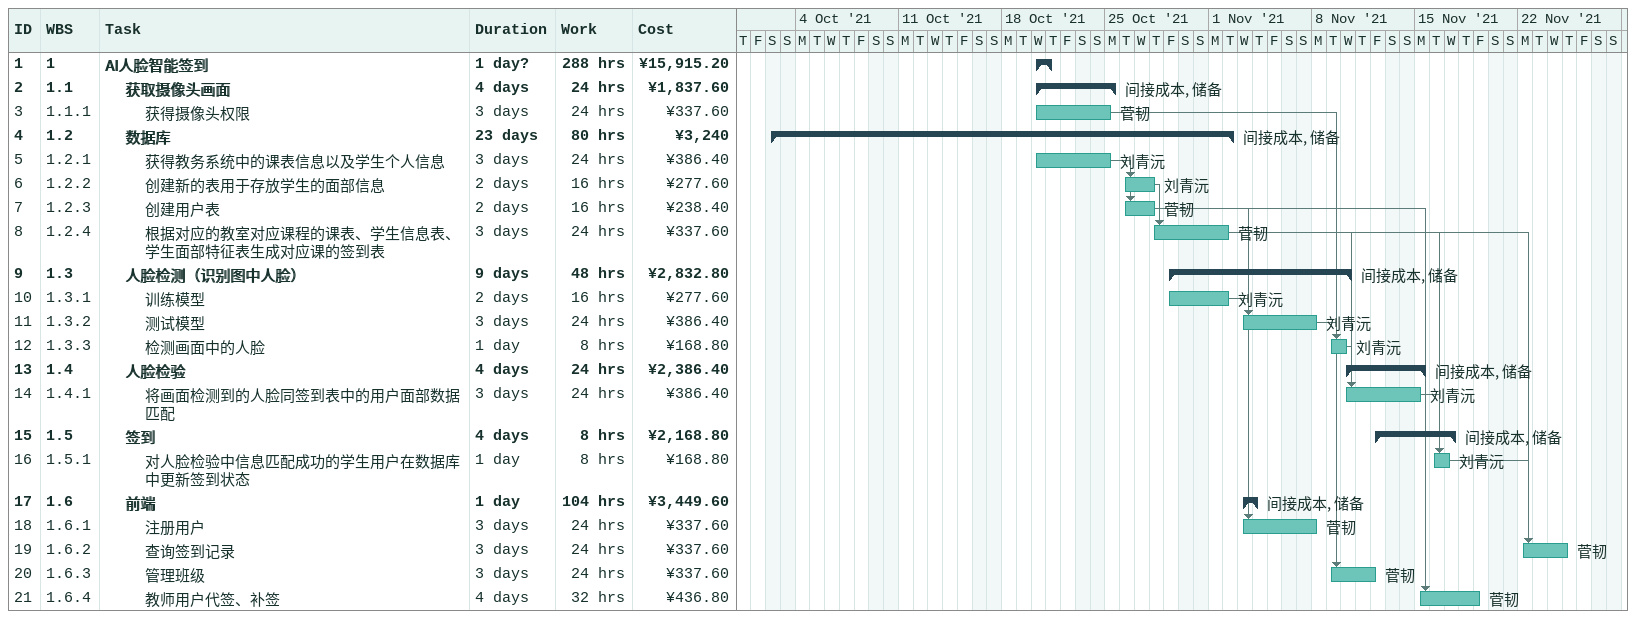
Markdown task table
| ID | WBS | Task | Duration | Start | Finish | Predecessors | Resources | Work (h) | Cost (¥) |
|---|---|---|---|---|---|---|---|---|---|
| 1 | 1 | **AI人脸智能签到** | 1d? | 2021-10-20 | 2021-10-21 |  |  | 288 | 15915.20 |
| 2 | 1.1 | **获取摄像头画面** | 4d | 2021-10-20 | 2021-10-25 |  | 间接成本, 储备 | 24 | 1837.60 |
| 3 | 1.1.1 | 获得摄像头权限 | 3d | 2021-10-20 | 2021-10-25 |  | 菅韧 | 24 | 337.60 |
| 4 | 1.2 | **数据库** | 23d | 2021-10-02 | 2021-11-02 |  | 间接成本, 储备 | 80 | 3240 |
| 5 | 1.2.1 | 获得教务系统中的课表信息以及学生个人信息 | 3d | 2021-10-20 | 2021-10-25 |  | 刘青沅 | 24 | 386.40 |
| 6 | 1.2.2 | 创建新的表用于存放学生的面部信息 | 2d | 2021-10-26 | 2021-10-28 | 5 | 刘青沅 | 16 | 277.60 |
| 7 | 1.2.3 | 创建用户表 | 2d | 2021-10-26 | 2021-10-28 | 5 | 菅韧 | 16 | 238.40 |
| 8 | 1.2.4 | 根据对应的教室对应课程的课表、学生信息表、学生面部特征表生成对应课的签到表 | 3d | 2021-10-28 | 2021-11-02 | 6, 7 | 菅韧 | 24 | 337.60 |
| 9 | 1.3 | **人脸检测（识别图中人脸）** | 9d | 2021-10-29 | 2021-11-10 |  | 间接成本, 储备 | 48 | 2832.80 |
| 10 | 1.3.1 | 训练模型 | 2d | 2021-10-29 | 2021-11-02 |  | 刘青沅 | 16 | 277.60 |
| 11 | 1.3.2 | 测试模型 | 3d | 2021-11-03 | 2021-11-08 | 10 | 刘青沅 | 24 | 386.40 |
| 12 | 1.3.3 | 检测画面中的人脸 | 1d | 2021-11-09 | 2021-11-10 | 3, 11 | 刘青沅 | 8 | 168.80 |
| 13 | 1.4 | **人脸检验** | 4d | 2021-11-10 | 2021-11-15 |  | 间接成本, 储备 | 24 | 2386.40 |
| 14 | 1.4.1 | 将画面检测到的人脸同签到表中的用户面部数据匹配 | 3d | 2021-11-10 | 2021-11-15 | 8, 12 | 刘青沅 | 24 | 386.40 |
| 15 | 1.5 | **签到** | 4d | 2021-11-12 | 2021-11-17 |  | 间接成本, 储备 | 8 | 2168.80 |
| 16 | 1.5.1 | 对人脸检验中信息匹配成功的学生用户在数据库中更新签到状态 | 1d | 2021-11-16 | 2021-11-17 | 8, 14 | 刘青沅 | 8 | 168.80 |
| 17 | 1.6 | **前端** | 1d | 2021-11-03 | 2021-11-04 |  | 间接成本, 储备 | 104 | 3449.60 |
| 18 | 1.6.1 | 注册用户 | 3d | 2021-11-03 | 2021-11-08 | 7 | 菅韧 | 24 | 337.60 |
| 19 | 1.6.2 | 查询签到记录 | 3d | 2021-11-22 | 2021-11-25 | 8, 16 | 菅韧 | 24 | 337.60 |
| 20 | 1.6.3 | 管理班级 | 3d | 2021-11-09 | 2021-11-12 | 7, 8 | 菅韧 | 24 | 337.60 |
| 21 | 1.6.4 | 教师用户代签、补签 | 4d | 2021-11-15 | 2021-11-19 | 7, 8 | 菅韧 | 32 | 436.80 |
